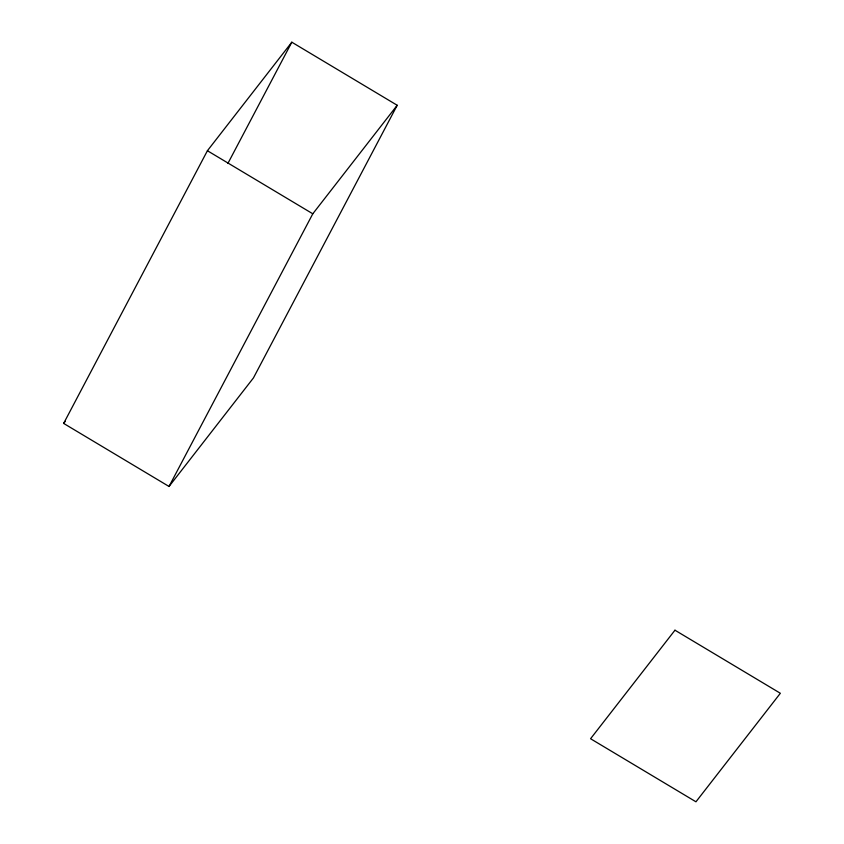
<?xml version="1.0" encoding="UTF-8"?>
<svg xmlns="http://www.w3.org/2000/svg" width="844" height="844" viewBox="0 0 844 844"><rect width="100%" height="100%" fill="white"/><g stroke="black" fill="none" stroke-linecap="round" stroke-linejoin="round"><path stroke-width="1.27" d="M63.648 423.414L207.413 150.728L291.824 42.2L397.207 105.268L253.432 377.943L169.032 486.471L63.648 423.414L65.252 421.346M227.922 163.388L291.824 42.2M169.032 486.471L312.797 213.796L397.207 105.268M207.413 150.728L312.797 213.796M674.968 630.204L590.568 738.732L695.952 801.8L780.352 693.272L674.968 630.204"/></g></svg>
